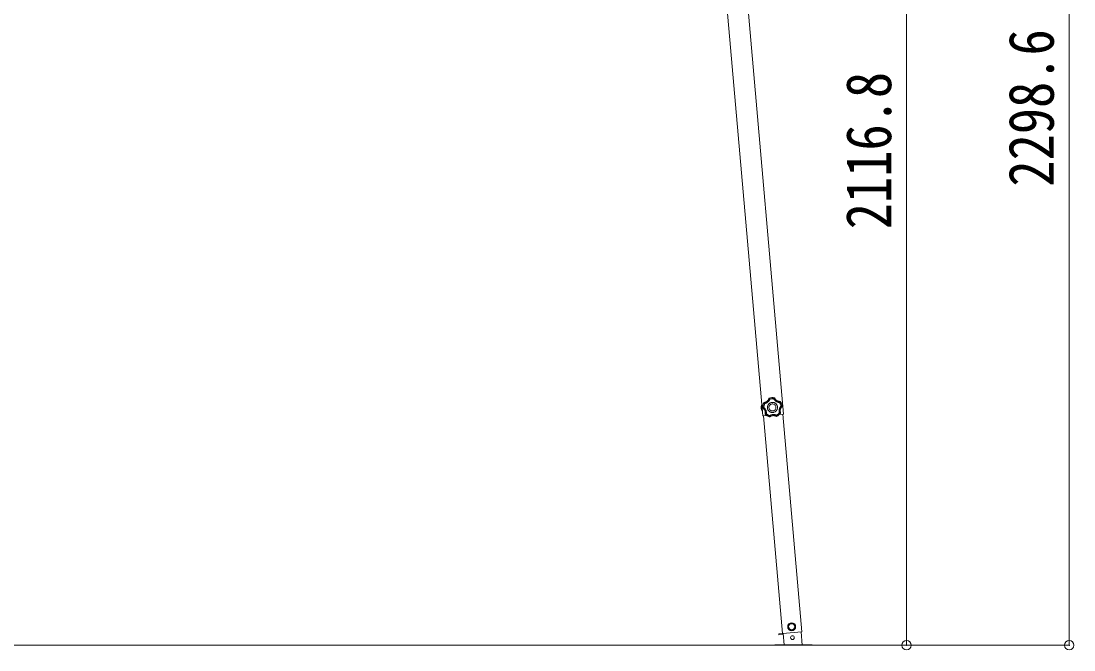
# Model space of a CAD drawing. Units: millimetres at full size. Extents: x -5590 to 5652, y -3902 to 3858.
# Drawn here: x -3731 to -1484, y -1057 to 284 of the extents above; entities that cross this region are included whole.
import ezdxf
from ezdxf.enums import TextEntityAlignment as Align

# ---------------------------------------------------------------- set-up
doc = ezdxf.new("R2010")
doc.units = ezdxf.units.MM
doc.header["$LTSCALE"] = 20
doc.header["$PDMODE"] = 32
doc.header["$PDSIZE"] = 20
for name, color, linetype, lineweight in [('0-0_0', 7, 'Continuous', 9), ('0-A_寸法', 6, 'Continuous', 9), ('1-7', 4, 'Continuous', 9)]:
    doc.layers.add(name, color=color, linetype=linetype, lineweight=lineweight)
doc.styles.add('ＭＳ ゴシック', font='')
doc.styles.get('ＭＳ ゴシック').set_extended_font_data('MS Gothic')

msp = doc.modelspace()

# ---------------------------------------------------------------- linework, layer by layer
at = {"layer": '0-0_0'}
msp.add_line((-4154.33, -1047.44), (-2144.98, -1047.44), dxfattribs=at)
at = {"layer": '0-A_寸法'}
for p, q in [((-1493.73, -1047.44), (-1493.73, 1251.12)), ((-1840.84, -1047.44), (-1840.84, 1069.35)), ((-1840.84, -1047.44), (-2175.15, -1047.44)), ((-1493.73, -1047.44), (-2144.98, -1047.44))]:
    msp.add_line(p, q, dxfattribs=at)
for p in [(-1840.84, -1047.44), (-1493.73, -1047.44)]:
    msp.add_point(p, dxfattribs=at)
at = {"layer": '1-7'}
for p, q in [((-2147.77, -558.04), (-2287.22, 1035.87)), ((-2103.94, -554.2), (-2243.39, 1039.71)), ((-2150.46, -535.29), (-2149.75, -535.24)), ((-2150.46, -535.29), (-2150.01, -541.77)), ((-2149.75, -535.24), (-2148.84, -548.21)), ((-2145.17, -529.64), (-2145.56, -529.89)), ((-2145.17, -529.64), (-2145.56, -529.89)), ((-2145.29, -530.18), (-2145.56, -529.89)), ((-2144.91, -529.92), (-2145.29, -530.18)), ((-2144.91, -529.92), (-2145.29, -530.18)), ((-2145.17, -529.64), (-2144.91, -529.92)), ((-2134.2, -520.37), (-2134.52, -520.7)), ((-2134.2, -520.37), (-2134.52, -520.7)), ((-2134.29, -521.01), (-2134.52, -520.7)), ((-2133.97, -520.68), (-2134.29, -521.01)), ((-2133.97, -520.68), (-2134.29, -521.01)), ((-2134.2, -520.37), (-2133.97, -520.68)), ((-2123.31, -519.93), (-2123.12, -519.59)), ((-2122.95, -520.22), (-2123.31, -519.93)), ((-2122.95, -520.22), (-2123.31, -519.93)), ((-2122.76, -519.88), (-2123.12, -519.59)), ((-2122.76, -519.88), (-2123.12, -519.59)), ((-2122.76, -519.88), (-2122.95, -520.22)), ((-2111.19, -527.56), (-2110.97, -527.25)), ((-2110.78, -527.76), (-2111.19, -527.56)), ((-2110.78, -527.76), (-2111.19, -527.56)), ((-2110.55, -527.45), (-2110.97, -527.25)), ((-2110.55, -527.45), (-2110.97, -527.25)), ((-2110.55, -527.45), (-2110.78, -527.76)), ((-2106.93, -538.11), (-2106.77, -537.67)), ((-2106.93, -538.11), (-2106.77, -537.68)), ((-2106.55, -538.18), (-2106.93, -538.11)), ((-2106.77, -537.68), (-2106.39, -537.75)), ((-2106.55, -538.18), (-2106.39, -537.75)), ((-2106.55, -538.18), (-2106.39, -537.75)), ((-2149.56, -548.26), (-2150.01, -541.77)), ((-2149.56, -548.26), (-2148.84, -548.21)), ((-2148.24, -540.67), (-2147.88, -540.55)), ((-2148.24, -540.67), (-2148.03, -541.08)), ((-2148.24, -540.67), (-2148.03, -541.08)), ((-2147.66, -540.95), (-2148.03, -541.08)), ((-2147.88, -540.55), (-2147.66, -540.95)), ((-2147.88, -540.55), (-2147.66, -540.95)), ((-2139.41, -557.31), (-2147.77, -558.04)), ((-2105.55, -1022.73), (-2146.22, -557.89)), ((-2142.82, -553.97), (-2142.69, -554.41)), ((-2142.81, -553.97), (-2142.47, -553.81)), ((-2142.81, -553.97), (-2142.69, -554.41)), ((-2142.34, -554.25), (-2142.69, -554.41)), ((-2142.47, -553.81), (-2142.34, -554.25)), ((-2142.47, -553.81), (-2142.34, -554.25)), ((-2133.28, -559.91), (-2132.82, -559.83)), ((-2133.28, -559.91), (-2132.82, -559.83)), ((-2133.27, -560.3), (-2133.28, -559.91)), ((-2133.27, -560.3), (-2132.82, -560.22)), ((-2133.27, -560.3), (-2132.82, -560.22)), ((-2132.82, -559.83), (-2132.82, -560.22)), ((-2119, -558.86), (-2118.54, -558.88)), ((-2118.94, -559.25), (-2119, -558.86)), ((-2119, -558.86), (-2118.54, -558.88)), ((-2118.94, -559.25), (-2118.49, -559.27)), ((-2118.94, -559.25), (-2118.49, -559.27)), ((-2118.54, -558.88), (-2118.49, -559.27)), ((-2103.94, -554.2), (-2112.3, -554.94)), ((-2110.35, -552.01), (-2110.29, -551.56)), ((-2110.35, -552.01), (-2110.29, -551.56)), ((-2109.98, -552.13), (-2110.35, -552.01)), ((-2110.29, -551.56), (-2109.92, -551.67)), ((-2109.98, -552.13), (-2109.92, -551.67)), ((-2109.98, -552.13), (-2109.92, -551.67)), ((-2064.74, -1018.83), (-2105.38, -554.32)), ((-2114.01, -1023.44), (-2104.15, -1022.58)), ((-2104.15, -1022.58), (-2114.01, -1023.44)), ((-2114.01, -1023.44), (-2113.84, -1025.44)), ((-2103.98, -1024.57), (-2113.84, -1025.44)), ((-2064.74, -1018.83), (-2105.58, -1022.41)), ((-2105.57, -1022.41), (-2064.74, -1018.83)), ((-2104.18, -1022.28), (-2102.06, -1046.45)), ((-2063.66, -1047.12), (-2066.12, -1018.95)), ((-2122.33, -1047.44), (-2122.33, -1046.44))]:
    msp.add_line(p, q, dxfattribs=at)
for points in [[(-2145.56, -529.89), (-2146.77, -532.43), (-2147.63, -535.1), (-2148.12, -537.86), (-2148.25, -540.67)], [(-2145.56, -529.89), (-2146.77, -532.43), (-2147.63, -535.1), (-2148.12, -537.86), (-2148.24, -540.67)], [(-2145.29, -530.18), (-2146.44, -532.62), (-2147.27, -535.19), (-2147.75, -537.84), (-2147.88, -540.55)], [(-2145.29, -530.18), (-2145.28, -530.19), (-2145.27, -530.21), (-2145.24, -530.23), (-2145.21, -530.27), (-2145.18, -530.31), (-2145.13, -530.37), (-2145.08, -530.42), (-2145.03, -530.49), (-2144.97, -530.56), (-2144.91, -530.64), (-2144.82, -530.73), (-2144.67, -530.91), (-2144.5, -531.11), (-2144.36, -531.26), (-2144.27, -531.37), (-2144.18, -531.48), (-2144.08, -531.58), (-2143.98, -531.69), (-2143.88, -531.8), (-2145.32, -535.68), (-2145.87, -539.78)], [(-2134.52, -520.7), (-2134.73, -521.34), (-2134.96, -521.97), (-2135.2, -522.5), (-2135.35, -522.81), (-2135.5, -523.1), (-2135.66, -523.4), (-2135.84, -523.69), (-2136.01, -523.97), (-2136.64, -524.86), (-2137.51, -525.87), (-2138.49, -526.78), (-2139.56, -527.59), (-2140.7, -528.27), (-2141.69, -528.73), (-2142, -528.86), (-2142.31, -528.98), (-2142.63, -529.09), (-2142.95, -529.19), (-2143.28, -529.28), (-2143.85, -529.42), (-2144.51, -529.55), (-2145.17, -529.64)], [(-2144.91, -529.92), (-2144.25, -529.83), (-2143.6, -529.7), (-2143.02, -529.56), (-2142.7, -529.47), (-2142.39, -529.37), (-2142.07, -529.26), (-2141.76, -529.15), (-2141.46, -529.02), (-2140.96, -528.8), (-2140.38, -528.51), (-2139.81, -528.18), (-2139.5, -527.99), (-2139.22, -527.8), (-2138.95, -527.61), (-2138.69, -527.41), (-2138.42, -527.21), (-2137.92, -526.78), (-2136.99, -525.85), (-2136.16, -524.82), (-2135.63, -524.03), (-2135.3, -523.45), (-2135, -522.86), (-2134.73, -522.26), (-2134.49, -521.64), (-2134.29, -521.01)], [(-2144.91, -529.92), (-2144.9, -529.93), (-2144.89, -529.96), (-2144.87, -529.99), (-2144.85, -530.03), (-2144.83, -530.08), (-2144.8, -530.14), (-2144.76, -530.21), (-2144.72, -530.28), (-2144.68, -530.36), (-2144.63, -530.45), (-2144.58, -530.56), (-2144.46, -530.77), (-2144.34, -530.99), (-2144.24, -531.18), (-2144.17, -531.3), (-2144.1, -531.42), (-2144.03, -531.55), (-2143.96, -531.67), (-2143.88, -531.8)], [(-2134.29, -521.01), (-2134.25, -521.04), (-2134.18, -521.09), (-2134.06, -521.18), (-2133.92, -521.29), (-2133.74, -521.43), (-2133.54, -521.59), (-2133.33, -521.76), (-2133.1, -521.95), (-2132.86, -522.14), (-2132.62, -522.35), (-2132.87, -523), (-2133.15, -523.63), (-2133.42, -524.19), (-2133.59, -524.49), (-2133.76, -524.8), (-2133.94, -525.1), (-2134.12, -525.39), (-2134.32, -525.68), (-2134.94, -526.52), (-2135.85, -527.56), (-2136.85, -528.5), (-2137.21, -528.8), (-2137.48, -529.02), (-2137.76, -529.22), (-2138.05, -529.42), (-2138.33, -529.62), (-2138.72, -529.86), (-2139.32, -530.21), (-2139.93, -530.53), (-2140.55, -530.81), (-2141.19, -531.07), (-2141.85, -531.3), (-2142.52, -531.5), (-2143.2, -531.67), (-2143.88, -531.8)], [(-2116.48, -539.43), (-2116.61, -538.33), (-2116.85, -537.27), (-2117.19, -536.26), (-2117.62, -535.3), (-2118.14, -534.39), (-2118.74, -533.54), (-2119.42, -532.75), (-2120.17, -532.03), (-2120.98, -531.39), (-2121.85, -530.83), (-2122.78, -530.35), (-2123.75, -529.97), (-2124.77, -529.67), (-2125.82, -529.48), (-2126.9, -529.39), (-2128, -529.41), (-2129.1, -529.55), (-2130.16, -529.78), (-2131.17, -530.12), (-2132.14, -530.55), (-2133.05, -531.07), (-2133.9, -531.67), (-2134.68, -532.35), (-2135.4, -533.1), (-2136.04, -533.91), (-2136.6, -534.79), (-2137.08, -535.71), (-2137.47, -536.68), (-2137.76, -537.7), (-2137.95, -538.75), (-2138.04, -539.83), (-2138.02, -540.94), (-2137.89, -542.03), (-2137.65, -543.09), (-2137.31, -544.1), (-2136.88, -545.07), (-2136.36, -545.98), (-2135.76, -546.83), (-2135.08, -547.61)], [(-2123.12, -519.59), (-2125.91, -519.22), (-2128.71, -519.23), (-2131.49, -519.61), (-2134.2, -520.37)], [(-2123.12, -519.59), (-2125.91, -519.23), (-2128.71, -519.23), (-2131.49, -519.62), (-2134.2, -520.37)], [(-2123.31, -519.93), (-2125.99, -519.59), (-2128.69, -519.6), (-2131.36, -519.97), (-2133.97, -520.68)], [(-2133.97, -520.68), (-2133.94, -520.71), (-2133.88, -520.79), (-2133.79, -520.9), (-2133.67, -521.04), (-2133.53, -521.21), (-2133.36, -521.4), (-2133.19, -521.62), (-2133, -521.85), (-2132.81, -522.1), (-2132.62, -522.35)], [(-2124.42, -521.77), (-2128.55, -521.6), (-2132.62, -522.35)], [(-2123.31, -519.93), (-2123.33, -519.97), (-2123.38, -520.05), (-2123.46, -520.17), (-2123.56, -520.33), (-2123.68, -520.52), (-2123.81, -520.74), (-2123.95, -520.97), (-2124.1, -521.23), (-2124.26, -521.5), (-2124.42, -521.77)], [(-2122.95, -520.22), (-2122.98, -520.25), (-2123.05, -520.32), (-2123.15, -520.42), (-2123.28, -520.55), (-2123.43, -520.71), (-2123.6, -520.89), (-2123.79, -521.09), (-2124, -521.31), (-2124.2, -521.54), (-2124.42, -521.77)], [(-2111.19, -527.56), (-2111.21, -527.61), (-2111.24, -527.69), (-2111.28, -527.83), (-2111.34, -528), (-2111.42, -528.21), (-2111.51, -528.45), (-2111.6, -528.71), (-2111.71, -528.98), (-2111.83, -529.27), (-2111.95, -529.57), (-2112.65, -529.53), (-2113.35, -529.46), (-2114.04, -529.35), (-2114.74, -529.21), (-2115.42, -529.04), (-2116.42, -528.73), (-2117.7, -528.2), (-2118.93, -527.55), (-2119.45, -527.23), (-2119.75, -527.03), (-2120.04, -526.83), (-2120.32, -526.62), (-2120.59, -526.4), (-2120.93, -526.13), (-2121.45, -525.66), (-2121.95, -525.18), (-2122.42, -524.66), (-2122.88, -524.13), (-2123.3, -523.57), (-2123.7, -522.99), (-2124.07, -522.39), (-2124.42, -521.77)], [(-2122.95, -520.22), (-2122.66, -520.82), (-2122.33, -521.4), (-2121.98, -521.96), (-2121.6, -522.5), (-2121.19, -523.02), (-2120.76, -523.52), (-2120.3, -523.99), (-2119.82, -524.44), (-2119.49, -524.72), (-2119.23, -524.93), (-2118.96, -525.13), (-2118.69, -525.32), (-2118.42, -525.51), (-2118.05, -525.75), (-2116.89, -526.37), (-2115.67, -526.87), (-2114.73, -527.15), (-2114.41, -527.24), (-2114.08, -527.31), (-2113.76, -527.37), (-2113.43, -527.42), (-2113.1, -527.47), (-2112.52, -527.53), (-2111.86, -527.56), (-2111.19, -527.56)], [(-2110.97, -527.25), (-2111.64, -527.25), (-2112.31, -527.22), (-2112.89, -527.16), (-2113.22, -527.11), (-2113.56, -527.06), (-2113.89, -526.99), (-2114.22, -526.92), (-2114.54, -526.84), (-2115.58, -526.52), (-2116.81, -526), (-2117.98, -525.35), (-2119.08, -524.58), (-2120.08, -523.71), (-2120.82, -522.92), (-2121.04, -522.66), (-2121.25, -522.39), (-2121.45, -522.13), (-2121.65, -521.85), (-2121.83, -521.57), (-2122.14, -521.07), (-2122.47, -520.48), (-2122.76, -519.88)], [(-2110.29, -551.56), (-2110.33, -551.55), (-2110.42, -551.55), (-2110.57, -551.55), (-2110.75, -551.55), (-2110.97, -551.54), (-2111.23, -551.53), (-2111.5, -551.52), (-2111.8, -551.5), (-2112.11, -551.48), (-2112.42, -551.46), (-2112.6, -550.78), (-2112.75, -550.09), (-2112.87, -549.4), (-2112.95, -548.7), (-2113, -547.99), (-2113.01, -546.95), (-2112.9, -545.56), (-2112.66, -544.19), (-2112.52, -543.59), (-2112.42, -543.25), (-2112.32, -542.92), (-2112.21, -542.58), (-2112.09, -542.25), (-2111.93, -541.85), (-2111.65, -541.21), (-2111.34, -540.59), (-2111, -539.98), (-2110.63, -539.38), (-2110.23, -538.8), (-2109.8, -538.24), (-2109.35, -537.71), (-2108.87, -537.19)], [(-2110.78, -527.76), (-2110.8, -527.8), (-2110.85, -527.88), (-2110.93, -528), (-2111.02, -528.16), (-2111.14, -528.35), (-2111.28, -528.56), (-2111.43, -528.8), (-2111.59, -529.05), (-2111.77, -529.3), (-2111.95, -529.57)], [(-2108.87, -537.19), (-2109.98, -533.21), (-2111.95, -529.57)], [(-2106.93, -538.11), (-2107.41, -538.57), (-2107.86, -539.05), (-2108.29, -539.56), (-2108.69, -540.09), (-2109.06, -540.64), (-2109.4, -541.21), (-2109.71, -541.79), (-2109.98, -542.38), (-2110.15, -542.79), (-2110.26, -543.1), (-2110.37, -543.41), (-2110.47, -543.73), (-2110.57, -544.05), (-2110.67, -544.48), (-2110.91, -545.77), (-2111.01, -547.08), (-2110.99, -548.07), (-2110.97, -548.4), (-2110.94, -548.73), (-2110.89, -549.06), (-2110.85, -549.38), (-2110.79, -549.71), (-2110.66, -550.28), (-2110.49, -550.92), (-2110.29, -551.56)], [(-2106.77, -537.67), (-2107.28, -535.01), (-2108.12, -532.45), (-2109.29, -530.03), (-2110.78, -527.76)], [(-2109.92, -551.67), (-2110.13, -551.03), (-2110.3, -550.39), (-2110.43, -549.81), (-2110.48, -549.48), (-2110.53, -549.15), (-2110.58, -548.82), (-2110.61, -548.48), (-2110.63, -548.15), (-2110.65, -547.06), (-2110.53, -545.73), (-2110.28, -544.42), (-2109.89, -543.14), (-2109.36, -541.91), (-2108.84, -540.96), (-2108.66, -540.67), (-2108.48, -540.39), (-2108.28, -540.12), (-2108.08, -539.85), (-2107.88, -539.58), (-2107.5, -539.13), (-2107.04, -538.64), (-2106.55, -538.18)], [(-2106.39, -537.75), (-2106.9, -534.98), (-2107.78, -532.32), (-2109, -529.79), (-2110.55, -527.45)], [(-2106.39, -537.75), (-2106.9, -534.98), (-2107.78, -532.32), (-2109, -529.79), (-2110.55, -527.45)], [(-2106.77, -537.67), (-2106.82, -537.66), (-2106.91, -537.64), (-2107.05, -537.6), (-2107.23, -537.56), (-2107.45, -537.51), (-2107.69, -537.45), (-2107.96, -537.38), (-2108.25, -537.32), (-2108.55, -537.25), (-2108.87, -537.19)], [(-2106.93, -538.11), (-2106.97, -538.09), (-2107.06, -538.04), (-2107.18, -537.98), (-2107.35, -537.9), (-2107.55, -537.8), (-2107.77, -537.69), (-2108.02, -537.57), (-2108.29, -537.44), (-2108.58, -537.32), (-2108.87, -537.19)], [(-2148.03, -541.08), (-2147.48, -541.47), (-2146.96, -541.89), (-2146.52, -542.28), (-2146.28, -542.51), (-2146.04, -542.75), (-2145.81, -543), (-2145.59, -543.25), (-2145.37, -543.51), (-2144.72, -544.38), (-2144.04, -545.52), (-2143.47, -546.73), (-2143.03, -548), (-2142.74, -549.3), (-2142.6, -550.37), (-2142.58, -550.71), (-2142.56, -551.05), (-2142.55, -551.38), (-2142.56, -551.72), (-2142.57, -552.05), (-2142.61, -552.64), (-2142.7, -553.31), (-2142.82, -553.97)], [(-2147.88, -540.55), (-2147.84, -540.53), (-2147.75, -540.5), (-2147.61, -540.44), (-2147.44, -540.37), (-2147.23, -540.29), (-2147, -540.2), (-2146.74, -540.1), (-2146.46, -539.99), (-2146.17, -539.88), (-2145.87, -539.78)], [(-2147.66, -540.95), (-2147.62, -540.93), (-2147.54, -540.87), (-2147.43, -540.79), (-2147.28, -540.69), (-2147.09, -540.56), (-2146.88, -540.42), (-2146.65, -540.27), (-2146.4, -540.11), (-2146.14, -539.94), (-2145.87, -539.78), (-2145.33, -540.22), (-2144.81, -540.68), (-2144.37, -541.11), (-2144.13, -541.36), (-2143.89, -541.62), (-2143.67, -541.88), (-2143.44, -542.15), (-2143.23, -542.42), (-2142.62, -543.27), (-2141.92, -544.46), (-2141.32, -545.71), (-2141.15, -546.14), (-2141.03, -546.46), (-2140.92, -546.79), (-2140.82, -547.13), (-2140.72, -547.46), (-2140.61, -547.9), (-2140.46, -548.58), (-2140.35, -549.26), (-2140.27, -549.94), (-2140.22, -550.63), (-2140.21, -551.32), (-2140.23, -552.02), (-2140.28, -552.72), (-2140.36, -553.41)], [(-2142.47, -553.81), (-2142.35, -553.15), (-2142.27, -552.49), (-2142.23, -551.9), (-2142.21, -551.57), (-2142.21, -551.24), (-2142.22, -550.91), (-2142.23, -550.58), (-2142.25, -550.25), (-2142.31, -549.71), (-2142.41, -549.06), (-2142.55, -548.42), (-2142.63, -548.06), (-2142.72, -547.74), (-2142.82, -547.43), (-2142.93, -547.11), (-2143.04, -546.8), (-2143.3, -546.19), (-2143.89, -545.02), (-2144.61, -543.91), (-2145.21, -543.16), (-2145.65, -542.67), (-2146.12, -542.2), (-2146.61, -541.76), (-2147.12, -541.34), (-2147.66, -540.95)], [(-2142.69, -554.41), (-2140.65, -556.35), (-2138.38, -557.99), (-2135.91, -559.32), (-2133.27, -560.3)], [(-2142.69, -554.41), (-2140.65, -556.35), (-2138.38, -557.99), (-2135.91, -559.32), (-2133.27, -560.3)], [(-2142.47, -553.81), (-2142.42, -553.8), (-2142.33, -553.78), (-2142.19, -553.76), (-2142.01, -553.73), (-2141.79, -553.69), (-2141.54, -553.65), (-2141.27, -553.6), (-2140.98, -553.54), (-2140.67, -553.48), (-2140.36, -553.41)], [(-2142.34, -554.25), (-2142.3, -554.23), (-2142.21, -554.2), (-2142.08, -554.14), (-2141.91, -554.07), (-2141.7, -553.99), (-2141.46, -553.89), (-2141.21, -553.78), (-2140.94, -553.67), (-2140.65, -553.54), (-2140.36, -553.41)], [(-2142.34, -554.25), (-2140.37, -556.1), (-2138.18, -557.68), (-2135.81, -558.95), (-2133.28, -559.91)], [(-2140.36, -553.41), (-2137.12, -555.98), (-2133.39, -557.77)], [(-2135.08, -547.61), (-2134.33, -548.33), (-2133.52, -548.97), (-2132.65, -549.53), (-2131.72, -550.01), (-2130.75, -550.4), (-2129.73, -550.69), (-2128.68, -550.89), (-2127.6, -550.97), (-2126.5, -550.95), (-2125.4, -550.82), (-2124.34, -550.58), (-2123.33, -550.24), (-2122.36, -549.81), (-2121.45, -549.29), (-2120.6, -548.69), (-2119.82, -548.01), (-2119.1, -547.27), (-2118.46, -546.45), (-2117.9, -545.58), (-2117.42, -544.65), (-2117.03, -543.68), (-2116.74, -542.67), (-2116.55, -541.62), (-2116.46, -540.53), (-2116.48, -539.43)], [(-2132.82, -559.83), (-2132.84, -559.79), (-2132.86, -559.7), (-2132.91, -559.56), (-2132.96, -559.38), (-2133.02, -559.17), (-2133.09, -558.93), (-2133.16, -558.66), (-2133.24, -558.38), (-2133.31, -558.08), (-2133.39, -557.77), (-2132.8, -557.38), (-2132.19, -557.03), (-2131.57, -556.71), (-2130.93, -556.41), (-2130.27, -556.15), (-2129.28, -555.82), (-2127.93, -555.49), (-2126.55, -555.29), (-2125.94, -555.25), (-2125.59, -555.23), (-2125.24, -555.23), (-2124.88, -555.23), (-2124.53, -555.24), (-2124.1, -555.27), (-2123.41, -555.34), (-2122.72, -555.44), (-2122.03, -555.57), (-2121.35, -555.74), (-2120.68, -555.94), (-2120.01, -556.18), (-2119.36, -556.44), (-2118.72, -556.74)], [(-2133.28, -559.91), (-2133.28, -559.87), (-2133.29, -559.77), (-2133.3, -559.63), (-2133.31, -559.44), (-2133.33, -559.22), (-2133.34, -558.97), (-2133.36, -558.69), (-2133.37, -558.4), (-2133.38, -558.09), (-2133.39, -557.77)], [(-2119, -558.86), (-2119.58, -558.55), (-2120.18, -558.27), (-2120.8, -558.02), (-2121.43, -557.81), (-2122.06, -557.62), (-2122.71, -557.48), (-2123.35, -557.36), (-2124.01, -557.29), (-2124.44, -557.25), (-2124.77, -557.24), (-2125.1, -557.23), (-2125.44, -557.23), (-2125.77, -557.24), (-2126.21, -557.27), (-2127.51, -557.45), (-2128.79, -557.76), (-2129.72, -558.08), (-2130.03, -558.21), (-2130.33, -558.34), (-2130.64, -558.48), (-2130.93, -558.63), (-2131.22, -558.78), (-2131.73, -559.08), (-2132.29, -559.44), (-2132.82, -559.83)], [(-2132.82, -560.22), (-2132.28, -559.82), (-2131.72, -559.45), (-2131.21, -559.16), (-2130.91, -559), (-2130.61, -558.85), (-2130.31, -558.71), (-2130, -558.57), (-2129.69, -558.45), (-2128.66, -558.1), (-2127.36, -557.8), (-2126.03, -557.63), (-2124.69, -557.61), (-2123.37, -557.73), (-2122.3, -557.93), (-2121.97, -558.01), (-2121.65, -558.1), (-2121.33, -558.2), (-2121.01, -558.31), (-2120.69, -558.42), (-2120.15, -558.64), (-2119.54, -558.93), (-2118.94, -559.25)], [(-2119, -558.86), (-2118.99, -558.82), (-2118.97, -558.73), (-2118.95, -558.59), (-2118.92, -558.4), (-2118.89, -558.18), (-2118.86, -557.93), (-2118.82, -557.66), (-2118.79, -557.36), (-2118.75, -557.06), (-2118.72, -556.74)], [(-2118.72, -556.74), (-2115.28, -554.45), (-2112.42, -551.46)], [(-2118.54, -558.88), (-2118.54, -558.84), (-2118.55, -558.74), (-2118.55, -558.6), (-2118.57, -558.41), (-2118.58, -558.19), (-2118.6, -557.94), (-2118.63, -557.66), (-2118.66, -557.37), (-2118.69, -557.06), (-2118.72, -556.74)], [(-2118.54, -558.88), (-2116.16, -557.58), (-2113.99, -555.99), (-2112.04, -554.12), (-2110.35, -552.01)], [(-2118.49, -559.27), (-2116.01, -557.93), (-2113.75, -556.27), (-2111.73, -554.33), (-2109.98, -552.13)], [(-2118.49, -559.27), (-2116.01, -557.92), (-2113.75, -556.27), (-2111.73, -554.33), (-2109.98, -552.13)], [(-2110.35, -552.01), (-2110.39, -552), (-2110.48, -551.98), (-2110.62, -551.94), (-2110.8, -551.9), (-2111.02, -551.84), (-2111.27, -551.78), (-2111.53, -551.71), (-2111.82, -551.63), (-2112.12, -551.55), (-2112.42, -551.46)], [(-2114.01, -1023.44), (-2113.84, -1025.43), (-2103.98, -1024.57)], [(-2122.33, -1046.44), (-2042.33, -1046.44), (-2042.33, -1047.44)]]:
    msp.add_lwpolyline(points, dxfattribs=at)
for points in [[(-2119.77, -539.66), (-2120.02, -538.16), (-2120.56, -536.79), (-2121.34, -535.56), (-2122.33, -534.52), (-2123.5, -533.68), (-2124.82, -533.08), (-2126.25, -532.74), (-2127.77, -532.7), (-2129.27, -532.96), (-2130.65, -533.49), (-2131.87, -534.27), (-2132.91, -535.26), (-2133.75, -536.43), (-2134.35, -537.75), (-2134.69, -539.19), (-2134.73, -540.71), (-2134.48, -542.2), (-2133.94, -543.58), (-2133.16, -544.8), (-2132.17, -545.85), (-2131, -546.68), (-2129.68, -547.28), (-2128.25, -547.62), (-2126.73, -547.67), (-2125.23, -547.41), (-2123.85, -546.88), (-2122.63, -546.1), (-2121.59, -545.11), (-2120.75, -543.93), (-2120.15, -542.61), (-2119.81, -541.18)], [(-2086.92, -1000.52), (-2093.07, -1004.82), (-2092.41, -1012.3), (-2085.61, -1015.47), (-2079.46, -1011.17), (-2080.12, -1003.69)]]:
    msp.add_lwpolyline(points, close=True, dxfattribs=at)
for centre, radius in [((-2086.27, -1007.99), 8.5), ((-2086.27, -1007.99), 7.7), ((-2086.27, -1007.99), 6.5), ((-2084.62, -1031.21), 4)]:
    msp.add_circle(centre, radius, dxfattribs=at)
msp.add_arc((-2131.14, -540.45), 20, 165.03443, 202.96557, dxfattribs=at)

# ---------------------------------------------------------------- texts
at = {"layer": '0-A_寸法', "color": 7, "style": 'ＭＳ ゴシック', "width": 0.85}
for s, p in [('2298.6', (-1497.73, -69.16)), ('2116.8', (-1844.84, -160.04))]:
    msp.add_text(s, height=96.77, rotation=90, dxfattribs=at).set_placement(p, align=Align.BOTTOM_LEFT)

doc.saveas('drawing.dxf')
